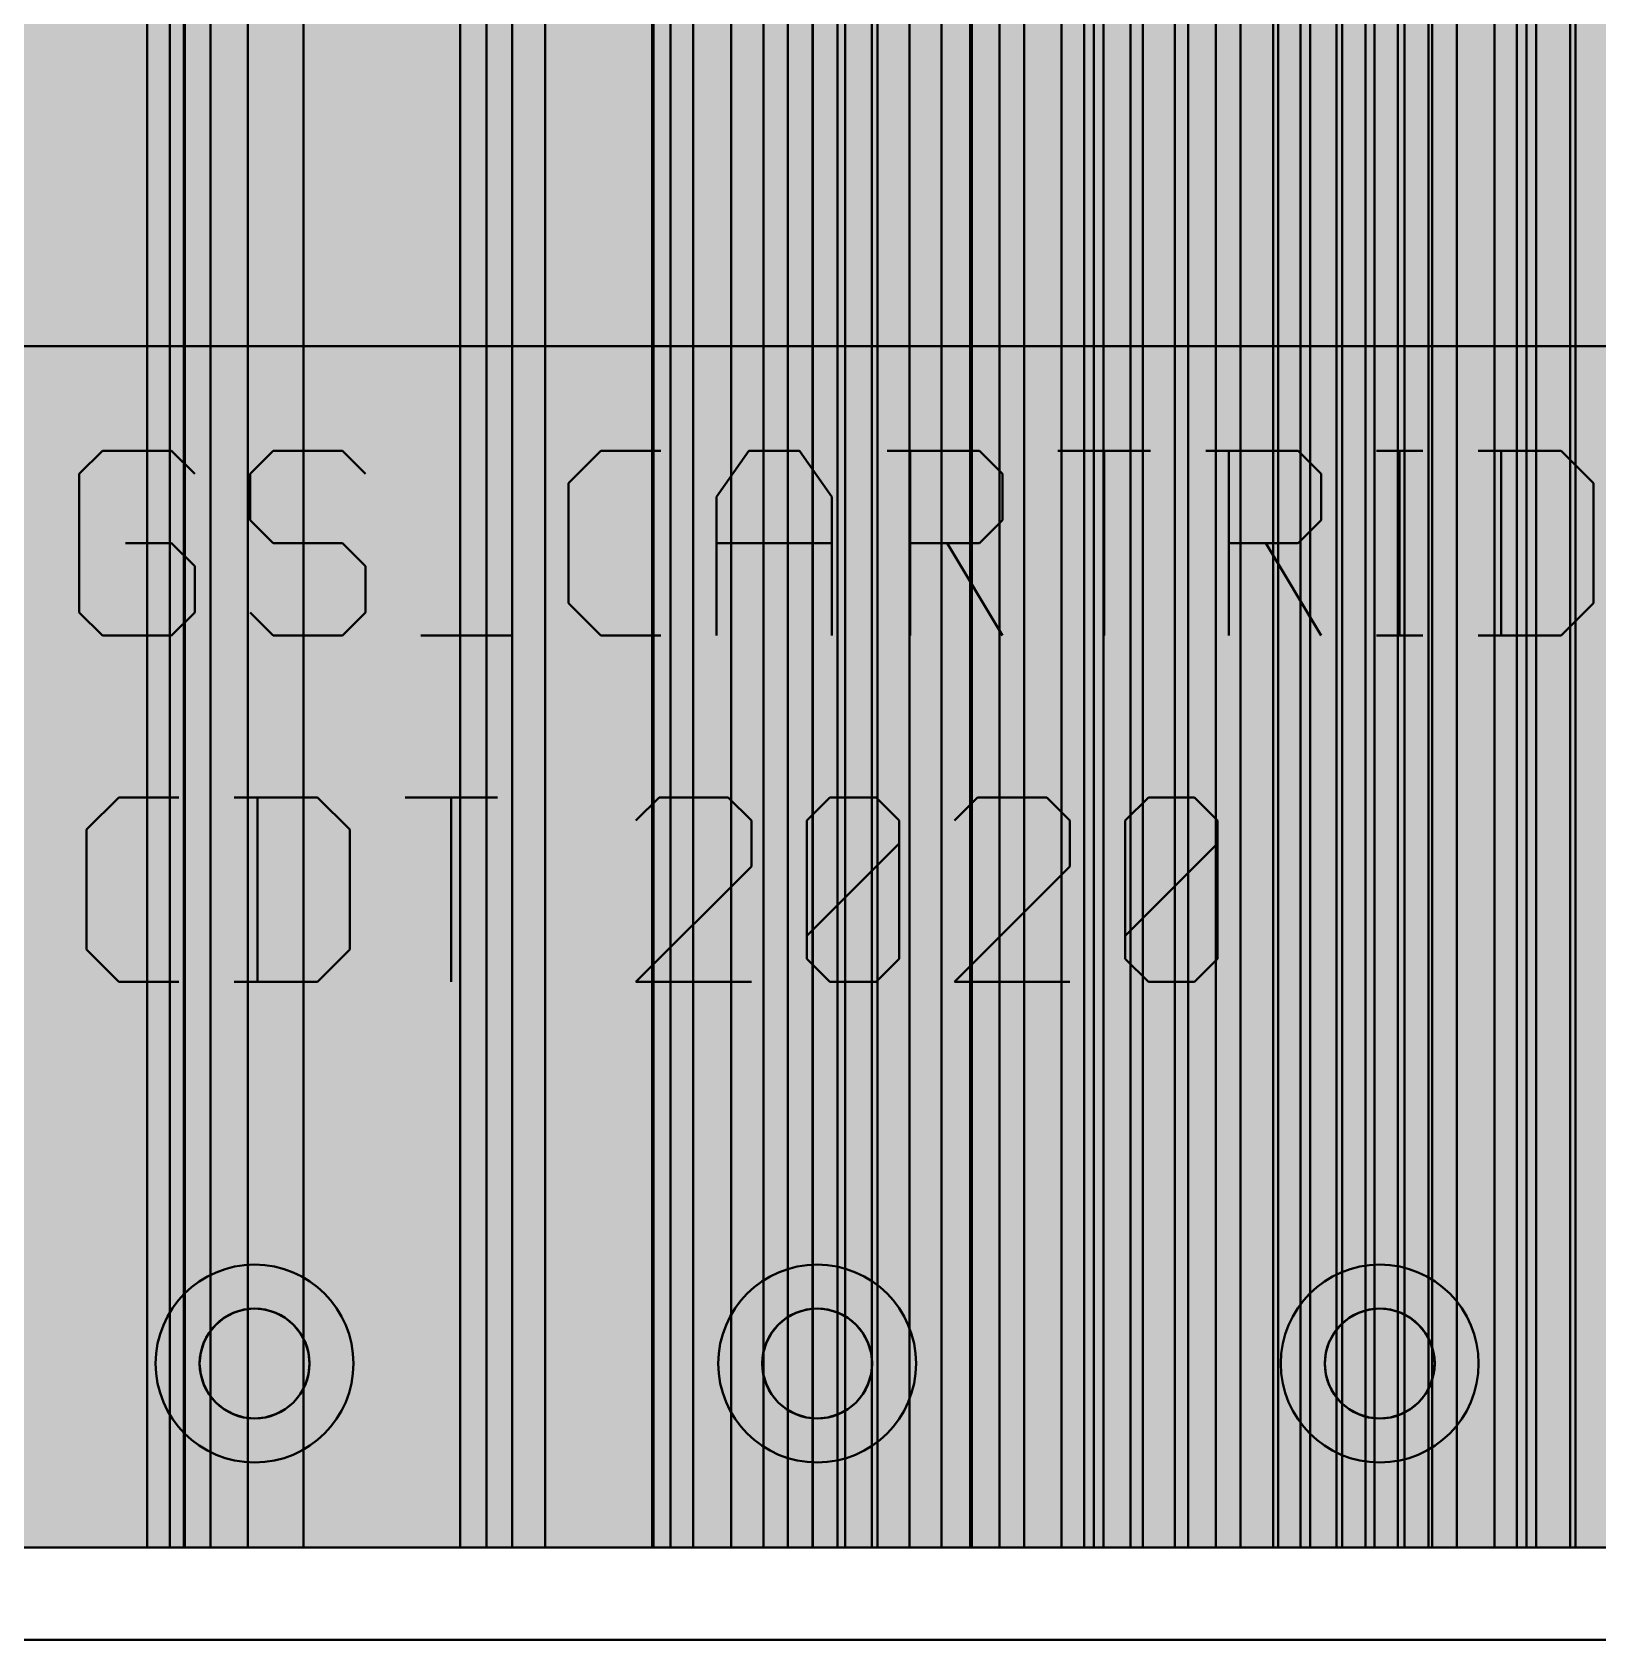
# Model space of a CAD drawing. Header units: millimetres. Extents: x 3.8 to 71.6, y 3.7 to 38.5.
# Drawn here: x 25.79 to 33.03, y 3.7 to 11.13 of the extents above; entities that cross this region are included whole.
import ezdxf

# ---------------------------------------------------------------- set-up
doc = ezdxf.new("R2010")
doc.units = ezdxf.units.MM
for name, color, linetype in [('bottom_copper', 7, 'Continuous'), ('drill_plated', 7, 'Continuous'), ('outline', 7, 'Continuous'), ('top_copper', 7, 'Continuous'), ('top_silk', 7, 'Continuous')]:
    doc.layers.add(name, color=color, linetype=linetype)

# ---------------------------------------------------------------- blocks, each defined once
blk = doc.blocks.new('Block10577')
at = {"layer": 'bottom_copper', "lineweight": 40}
for points in [[(0, 0), (-0.0446, 0), (-0.0446, 11.6969), (-0.0431, 11.6968), (0, 11.7002), (0, 0)], [(0.1827, 0), (0, 0), (0, 10.6537), (0.0117, 10.504), (0.0468, 10.358), (0.1043, 10.2193), (0.1827, 10.0912), (0.1827, 0)], [(0.387, 0), (0.1827, 0), (0.1827, 10.0912), (0.2802, 9.977), (0.387, 9.8858), (0.387, 0)]]:
    blk.add_hatch(color=7, dxfattribs=at).paths.add_polyline_path(points, flags=0)
at = {"layer": 'bottom_copper', "color": 7, "lineweight": 40}
for points in [[(0, 0), (-0.0446, 0), (-0.0446, 11.6969), (-0.0431, 11.6968), (0, 11.7002), (0, 0)], [(0.1827, 0), (0, 0), (0, 10.6537), (0.0117, 10.504), (0.0468, 10.358), (0.1043, 10.2193), (0.1827, 10.0912), (0.1827, 0)], [(0.387, 0), (0.1827, 0), (0.1827, 10.0912), (0.2802, 9.977), (0.387, 9.8858), (0.387, 0)]]:
    blk.add_lwpolyline(points, close=True, dxfattribs=at)
blk = doc.blocks.new('Block11286')
at = {"layer": 'bottom_copper', "lineweight": 40}
for points in [[(0.8511, 0), (0.8066, 0), (0.8066, 11.7004), (0.8511, 11.6969), (0.8511, 0)], [(0.8066, 0), (0.7029, 0), (0.7029, 10.2155), (0.7052, 10.2193), (0.7627, 10.358), (0.7978, 10.504), (0.8066, 10.6537), (0.8066, 0)], [(0.7029, 0), (0.5293, 0), (0.5293, 9.977), (0.6268, 10.0912), (0.7029, 10.2155), (0.7029, 0)], [(0.5293, 0), (0.4151, 0), (0.4151, 9.8795), (0.5293, 9.977), (0.5293, 0)], [(0.4151, 0), (0.287, 0), (0.287, 9.8011), (0.4151, 9.8795), (0.4151, 0)], [(0.1483, 0), (0, 0), (0, 9.7083), (0.0023, 9.7085), (0.1483, 9.7436), (0.1483, 0)], [(0.287, 0), (0.1483, 0), (0.1483, 9.7436), (0.287, 9.8011), (0.287, 0)], [(0, 0), (-0.1489, 0), (-0.1489, 9.6969), (-0.1474, 9.6968), (0, 9.7083), (0, 0)]]:
    blk.add_hatch(color=7, dxfattribs=at).paths.add_polyline_path(points, flags=0)
at = {"layer": 'bottom_copper', "color": 7, "lineweight": 40}
for points in [[(0.8511, 0), (0.8066, 0), (0.8066, 11.7004), (0.8511, 11.6969), (0.8511, 0)], [(0.8066, 0), (0.7029, 0), (0.7029, 10.2155), (0.7052, 10.2193), (0.7627, 10.358), (0.7978, 10.504), (0.8066, 10.6537), (0.8066, 0)], [(0.7029, 0), (0.5293, 0), (0.5293, 9.977), (0.6268, 10.0912), (0.7029, 10.2155), (0.7029, 0)], [(0.5293, 0), (0.4151, 0), (0.4151, 9.8795), (0.5293, 9.977), (0.5293, 0)], [(0.4151, 0), (0.287, 0), (0.287, 9.8011), (0.4151, 9.8795), (0.4151, 0)], [(0.1483, 0), (0, 0), (0, 9.7083), (0.0023, 9.7085), (0.1483, 9.7436), (0.1483, 0)], [(0.287, 0), (0.1483, 0), (0.1483, 9.7436), (0.287, 9.8011), (0.287, 0)], [(0, 0), (-0.1489, 0), (-0.1489, 9.6969), (-0.1474, 9.6968), (0, 9.7083), (0, 0)]]:
    blk.add_lwpolyline(points, close=True, dxfattribs=at)
blk = doc.blocks.new('Block12002')
at = {"layer": 'bottom_copper', "lineweight": 40}
for points in [[(0, 0), (-0.0446, 0), (-0.0446, 11.6969), (-0.0431, 11.6968), (0, 11.7002), (0, 0)], [(0.1827, 0), (0, 0), (0, 10.6537), (0.0117, 10.504), (0.0468, 10.358), (0.1043, 10.2193), (0.1827, 10.0912), (0.1827, 0)], [(0.3913, 0), (0.1827, 0), (0.1827, 10.0912), (0.2802, 9.977), (0.3913, 9.8821), (0.3913, 0)], [(0.5194, 0), (0.3913, 0), (0.3913, 9.8821), (0.3944, 9.8795), (0.5194, 9.803), (0.5194, 0)], [(0.6336, 0), (0.5194, 0), (0.5194, 9.803), (0.5225, 9.8011), (0.6336, 9.755), (0.6336, 0)], [(0.8072, 0), (0.6336, 0), (0.6336, 9.755), (0.6612, 9.7436), (0.8072, 9.7085), (0.8072, 0)], [(0.9109, 0), (0.8074, 0), (0.8072, 9.7085), (0.9109, 9.7004), (0.9109, 0)], [(0.9554, 0), (0.9109, 0), (0.9109, 9.7004), (0.9554, 9.6969), (0.9554, 0)]]:
    blk.add_hatch(color=7, dxfattribs=at).paths.add_polyline_path(points, flags=0)
at = {"layer": 'bottom_copper', "color": 7, "lineweight": 40}
for points in [[(0, 0), (-0.0446, 0), (-0.0446, 11.6969), (-0.0431, 11.6968), (0, 11.7002), (0, 0)], [(0.1827, 0), (0, 0), (0, 10.6537), (0.0117, 10.504), (0.0468, 10.358), (0.1043, 10.2193), (0.1827, 10.0912), (0.1827, 0)], [(0.3913, 0), (0.1827, 0), (0.1827, 10.0912), (0.2802, 9.977), (0.3913, 9.8821), (0.3913, 0)], [(0.5194, 0), (0.3913, 0), (0.3913, 9.8821), (0.3944, 9.8795), (0.5194, 9.803), (0.5194, 0)], [(0.6336, 0), (0.5194, 0), (0.5194, 9.803), (0.5225, 9.8011), (0.6336, 9.755), (0.6336, 0)], [(0.8072, 0), (0.6336, 0), (0.6336, 9.755), (0.6612, 9.7436), (0.8072, 9.7085), (0.8072, 0)], [(0.9109, 0), (0.8074, 0), (0.8072, 9.7085), (0.9109, 9.7004), (0.9109, 0)], [(0.9554, 0), (0.9109, 0), (0.9109, 9.7004), (0.9554, 9.6969), (0.9554, 0)]]:
    blk.add_lwpolyline(points, close=True, dxfattribs=at)
blk = doc.blocks.new('Block12874')
at = {"layer": 'bottom_copper', "lineweight": 40}
for points in [[(0.8511, 0), (0.8066, 0), (0.8066, 11.7004), (0.8511, 11.6969), (0.8511, 0)], [(0.8066, 0), (0.7029, 0), (0.7029, 10.2155), (0.7052, 10.2193), (0.7627, 10.358), (0.7978, 10.504), (0.8066, 10.6537), (0.8066, 0)], [(0.7029, 0), (0.5293, 0), (0.5293, 9.977), (0.6268, 10.0912), (0.7029, 10.2155), (0.7029, 0)], [(0.5293, 0), (0.4151, 0), (0.4151, 9.8795), (0.5293, 9.977), (0.5293, 0)], [(0.4151, 0), (0.287, 0), (0.287, 9.8011), (0.4151, 9.8795), (0.4151, 0)], [(0.1483, 0), (0, 0), (0, 9.7083), (0.0023, 9.7085), (0.1483, 9.7436), (0.1483, 0)], [(0.287, 0), (0.1483, 0), (0.1483, 9.7436), (0.287, 9.8011), (0.287, 0)], [(0, 0), (-0.1489, 0), (-0.1489, 9.6969), (-0.1474, 9.6968), (0, 9.7083), (0, 0)]]:
    blk.add_hatch(color=7, dxfattribs=at).paths.add_polyline_path(points, flags=0)
at = {"layer": 'bottom_copper', "color": 7, "lineweight": 40}
for points in [[(0.8511, 0), (0.8066, 0), (0.8066, 11.7004), (0.8511, 11.6969), (0.8511, 0)], [(0.8066, 0), (0.7029, 0), (0.7029, 10.2155), (0.7052, 10.2193), (0.7627, 10.358), (0.7978, 10.504), (0.8066, 10.6537), (0.8066, 0)], [(0.7029, 0), (0.5293, 0), (0.5293, 9.977), (0.6268, 10.0912), (0.7029, 10.2155), (0.7029, 0)], [(0.5293, 0), (0.4151, 0), (0.4151, 9.8795), (0.5293, 9.977), (0.5293, 0)], [(0.4151, 0), (0.287, 0), (0.287, 9.8011), (0.4151, 9.8795), (0.4151, 0)], [(0.1483, 0), (0, 0), (0, 9.7083), (0.0023, 9.7085), (0.1483, 9.7436), (0.1483, 0)], [(0.287, 0), (0.1483, 0), (0.1483, 9.7436), (0.287, 9.8011), (0.287, 0)], [(0, 0), (-0.1489, 0), (-0.1489, 9.6969), (-0.1474, 9.6968), (0, 9.7083), (0, 0)]]:
    blk.add_lwpolyline(points, close=True, dxfattribs=at)
blk = doc.blocks.new('Block14546')
at = {"layer": 'bottom_copper', "lineweight": 40}
for points in [[(3.4983, 0), (0.2415, 0), (0.2415, 33.782), (3.4983, 33.782), (3.4983, 0)], [(3.6037, 0), (3.4983, 0), (3.4983, 25.3803), (3.5051, 25.294), (3.5253, 25.2098), (3.5584, 25.1298), (3.6037, 25.056), (3.6037, 0)], [(3.6678, 0), (3.6037, 0), (3.6037, 25.056), (3.6599, 24.9902), (3.6678, 24.9834), (3.6678, 0)], [(3.6725, 0), (3.6678, 0), (3.6678, 24.7238), (3.6725, 24.6641), (3.6725, 0)], [(3.7912, 0), (3.6725, 0), (3.6725, 24.664), (3.681, 24.6286), (3.6865, 24.6057), (3.6971, 24.5801), (3.7095, 24.5503), (3.7283, 24.5196), (3.7408, 24.4992), (3.7798, 24.4536), (3.7912, 24.4438), (3.7912, 0)], [(3.9637, 0), (3.7912, 0), (3.7912, 24.4438), (3.9637, 24.2713), (3.9637, 0)], [(4.2205, 0), (3.9637, 0), (3.9637, 24.2713), (4.2205, 24.0145), (4.2205, 0)], [(4.9456, 0), (4.2205, 0), (4.2205, 24.0145), (4.9456, 23.2894), (4.9456, 0)], [(5.0675, 0), (4.9456, 0), (4.9456, 23.2894), (5.0577, 23.1773), (5.0675, 23.166), (5.0675, 0)], [(5.1851, 0), (5.0675, 0), (5.0675, 23.166), (5.1131, 23.127), (5.1438, 23.1082), (5.1642, 23.0957), (5.1851, 23.0871), (5.1851, 0)], [(5.3377, 0), (5.1851, 0), (5.1851, 23.0871), (5.199, 23.0813), (5.2196, 23.0727), (5.2546, 23.0643), (5.2779, 23.0587), (5.3377, 23.054), (5.3377, 0)], [(5.8328, 0), (5.3377, 0), (5.3377, 23.054), (5.3526, 23.0552), (5.8328, 23.0552), (5.8328, 0)], [(5.9178, 0), (5.8328, 0), (5.8328, 23.0552), (5.9178, 23.0552), (5.9178, 0)], [(6.0221, 0), (5.9178, 0), (5.9178, 10.6537), (5.9295, 10.504), (5.9646, 10.358), (6.0221, 10.2193), (6.0221, 0)], [(6.198, 0), (6.0221, 0), (6.0221, 10.2193), (6.1005, 10.0912), (6.198, 9.977), (6.198, 0)], [(6.3475, 0), (6.198, 0), (6.198, 9.977), (6.3122, 9.8795), (6.3475, 9.8579), (6.3475, 0)], [(6.4597, 0), (6.3475, 0), (6.3475, 9.8579), (6.4403, 9.8011), (6.4597, 9.7931), (6.4597, 0)], [(6.5747, 0), (6.4597, 0), (6.4597, 9.7931), (6.5747, 9.7454), (6.5747, 0)], [(6.6897, 0), (6.5747, 0), (6.5747, 9.7454), (6.579, 9.7436), (6.6897, 9.717), (6.6897, 0)], [(6.8475, 0), (6.6897, 0), (6.6897, 9.717), (6.725, 9.7085), (6.8475, 9.6989), (6.8475, 0)], [(6.8732, 0), (6.8475, 0), (6.8475, 9.6989), (6.8732, 9.6969), (6.8732, 0)]]:
    blk.add_hatch(color=7, dxfattribs=at).paths.add_polyline_path(points, flags=0)
at = {"layer": 'bottom_copper', "color": 7, "lineweight": 40}
for points in [[(3.4983, 0), (0.2415, 0), (0.2415, 33.782), (3.4983, 33.782), (3.4983, 0)], [(3.6037, 0), (3.4983, 0), (3.4983, 25.3803), (3.5051, 25.294), (3.5253, 25.2098), (3.5584, 25.1298), (3.6037, 25.056), (3.6037, 0)], [(3.6678, 0), (3.6037, 0), (3.6037, 25.056), (3.6599, 24.9902), (3.6678, 24.9834), (3.6678, 0)], [(3.6725, 0), (3.6678, 0), (3.6678, 24.7238), (3.6725, 24.6641), (3.6725, 0)], [(3.7912, 0), (3.6725, 0), (3.6725, 24.664), (3.681, 24.6286), (3.6865, 24.6057), (3.6971, 24.5801), (3.7095, 24.5503), (3.7283, 24.5196), (3.7408, 24.4992), (3.7798, 24.4536), (3.7912, 24.4438), (3.7912, 0)], [(3.9637, 0), (3.7912, 0), (3.7912, 24.4438), (3.9637, 24.2713), (3.9637, 0)], [(4.2205, 0), (3.9637, 0), (3.9637, 24.2713), (4.2205, 24.0145), (4.2205, 0)], [(4.9456, 0), (4.2205, 0), (4.2205, 24.0145), (4.9456, 23.2894), (4.9456, 0)], [(5.0675, 0), (4.9456, 0), (4.9456, 23.2894), (5.0577, 23.1773), (5.0675, 23.166), (5.0675, 0)], [(5.1851, 0), (5.0675, 0), (5.0675, 23.166), (5.1131, 23.127), (5.1438, 23.1082), (5.1642, 23.0957), (5.1851, 23.0871), (5.1851, 0)], [(5.3377, 0), (5.1851, 0), (5.1851, 23.0871), (5.199, 23.0813), (5.2196, 23.0727), (5.2546, 23.0643), (5.2779, 23.0587), (5.3377, 23.054), (5.3377, 0)], [(5.8328, 0), (5.3377, 0), (5.3377, 23.054), (5.3526, 23.0552), (5.8328, 23.0552), (5.8328, 0)], [(5.9178, 0), (5.8328, 0), (5.8328, 23.0552), (5.9178, 23.0552), (5.9178, 0)], [(6.0221, 0), (5.9178, 0), (5.9178, 10.6537), (5.9295, 10.504), (5.9646, 10.358), (6.0221, 10.2193), (6.0221, 0)], [(6.198, 0), (6.0221, 0), (6.0221, 10.2193), (6.1005, 10.0912), (6.198, 9.977), (6.198, 0)], [(6.3475, 0), (6.198, 0), (6.198, 9.977), (6.3122, 9.8795), (6.3475, 9.8579), (6.3475, 0)], [(6.4597, 0), (6.3475, 0), (6.3475, 9.8579), (6.4403, 9.8011), (6.4597, 9.7931), (6.4597, 0)], [(6.5747, 0), (6.4597, 0), (6.4597, 9.7931), (6.5747, 9.7454), (6.5747, 0)], [(6.6897, 0), (6.5747, 0), (6.5747, 9.7454), (6.579, 9.7436), (6.6897, 9.717), (6.6897, 0)], [(6.8475, 0), (6.6897, 0), (6.6897, 9.717), (6.725, 9.7085), (6.8475, 9.6989), (6.8475, 0)], [(6.8732, 0), (6.8475, 0), (6.8475, 9.6989), (6.8732, 9.6969), (6.8732, 0)]]:
    blk.add_lwpolyline(points, close=True, dxfattribs=at)
blk = doc.blocks.new('Block38481')
at = {"layer": 'top_copper', "lineweight": 40}
for points in [[(0, 0), (-0.0446, 0), (-0.0446, 11.6969), (-0.0431, 11.6968), (0, 11.7002), (0, 0)], [(0.1569, 0), (0, 0), (0, 10.6537), (0.0117, 10.504), (0.0468, 10.358), (0.1043, 10.2193), (0.1569, 10.1334), (0.1569, 0)], [(0.3841, 0), (0.1569, 0), (0.1569, 10.1334), (0.1827, 10.0912), (0.2802, 9.977), (0.3841, 9.8883), (0.3841, 0)]]:
    blk.add_hatch(color=7, dxfattribs=at).paths.add_polyline_path(points, flags=0)
at = {"layer": 'top_copper', "color": 7, "lineweight": 40}
for points in [[(0, 0), (-0.0446, 0), (-0.0446, 11.6969), (-0.0431, 11.6968), (0, 11.7002), (0, 0)], [(0.1569, 0), (0, 0), (0, 10.6537), (0.0117, 10.504), (0.0468, 10.358), (0.1043, 10.2193), (0.1569, 10.1334), (0.1569, 0)], [(0.3841, 0), (0.1569, 0), (0.1569, 10.1334), (0.1827, 10.0912), (0.2802, 9.977), (0.3841, 9.8883), (0.3841, 0)]]:
    blk.add_lwpolyline(points, close=True, dxfattribs=at)
blk = doc.blocks.new('Block39306')
at = {"layer": 'top_copper', "lineweight": 40}
for points in [[(0.8786, 0), (0.8341, 0), (0.8341, 11.7004), (0.8786, 11.6969), (0.8786, 0)], [(0.8341, 0), (0.7304, 0), (0.7304, 10.2155), (0.7327, 10.2193), (0.7902, 10.358), (0.8253, 10.504), (0.8341, 10.6537), (0.8341, 0)], [(0.7304, 0), (0.5568, 0), (0.5568, 9.977), (0.6543, 10.0912), (0.7304, 10.2155), (0.7304, 0)], [(0.5568, 0), (0.425, 0), (0.425, 9.8687), (0.4426, 9.8795), (0.5568, 9.977), (0.5568, 0)], [(0.425, 0), (0.2841, 0), (0.2841, 9.7885), (0.3145, 9.8011), (0.425, 9.8687), (0.425, 0)], [(0.2841, 0), (0.1352, 0), (0.1352, 9.7338), (0.1758, 9.7436), (0.2841, 9.7885), (0.2841, 0)], [(0, 0), (-0.1214, 0), (-0.1214, 9.6969), (-0.1199, 9.6968), (0, 9.7062), (0, 0)], [(0.1352, 0), (0, 0), (0, 9.7062), (0.0298, 9.7085), (0.1352, 9.7338), (0.1352, 0)]]:
    blk.add_hatch(color=7, dxfattribs=at).paths.add_polyline_path(points, flags=0)
at = {"layer": 'top_copper', "color": 7, "lineweight": 40}
for points in [[(0.8786, 0), (0.8341, 0), (0.8341, 11.7004), (0.8786, 11.6969), (0.8786, 0)], [(0.8341, 0), (0.7304, 0), (0.7304, 10.2155), (0.7327, 10.2193), (0.7902, 10.358), (0.8253, 10.504), (0.8341, 10.6537), (0.8341, 0)], [(0.7304, 0), (0.5568, 0), (0.5568, 9.977), (0.6543, 10.0912), (0.7304, 10.2155), (0.7304, 0)], [(0.5568, 0), (0.425, 0), (0.425, 9.8687), (0.4426, 9.8795), (0.5568, 9.977), (0.5568, 0)], [(0.425, 0), (0.2841, 0), (0.2841, 9.7885), (0.3145, 9.8011), (0.425, 9.8687), (0.425, 0)], [(0.2841, 0), (0.1352, 0), (0.1352, 9.7338), (0.1758, 9.7436), (0.2841, 9.7885), (0.2841, 0)], [(0, 0), (-0.1214, 0), (-0.1214, 9.6969), (-0.1199, 9.6968), (0, 9.7062), (0, 0)], [(0.1352, 0), (0, 0), (0, 9.7062), (0.0298, 9.7085), (0.1352, 9.7338), (0.1352, 0)]]:
    blk.add_lwpolyline(points, close=True, dxfattribs=at)
blk = doc.blocks.new('Block40023')
at = {"layer": 'top_copper', "lineweight": 40}
for points in [[(0, 0), (-0.0446, 0), (-0.0446, 11.6969), (-0.0431, 11.6968), (0, 11.7002), (0, 0)], [(0.1247, 0), (0, 0), (0, 10.6537), (0.0117, 10.504), (0.0468, 10.358), (0.1043, 10.2193), (0.1247, 10.186), (0.1247, 0)], [(0.3297, 0), (0.1247, 0), (0.1247, 10.186), (0.1827, 10.0912), (0.2802, 9.977), (0.3297, 9.9347), (0.3297, 0)], [(0.5194, 0), (0.3297, 0), (0.3297, 9.9347), (0.3944, 9.8795), (0.5194, 9.803), (0.5194, 0)], [(0.6336, 0), (0.5194, 0), (0.5194, 9.803), (0.5225, 9.8011), (0.6336, 9.755), (0.6336, 0)], [(0.7841, 0), (0.6336, 0), (0.6336, 9.755), (0.6612, 9.7436), (0.7841, 9.7141), (0.7841, 0)], [(0.9109, 0), (0.7841, 0), (0.7841, 9.7141), (0.8072, 9.7085), (0.9109, 9.7004), (0.9109, 0)], [(0.9554, 0), (0.9109, 0), (0.9109, 9.7004), (0.9554, 9.6969), (0.9554, 0)]]:
    blk.add_hatch(color=7, dxfattribs=at).paths.add_polyline_path(points, flags=0)
at = {"layer": 'top_copper', "color": 7, "lineweight": 40}
for points in [[(0, 0), (-0.0446, 0), (-0.0446, 11.6969), (-0.0431, 11.6968), (0, 11.7002), (0, 0)], [(0.1247, 0), (0, 0), (0, 10.6537), (0.0117, 10.504), (0.0468, 10.358), (0.1043, 10.2193), (0.1247, 10.186), (0.1247, 0)], [(0.3297, 0), (0.1247, 0), (0.1247, 10.186), (0.1827, 10.0912), (0.2802, 9.977), (0.3297, 9.9347), (0.3297, 0)], [(0.5194, 0), (0.3297, 0), (0.3297, 9.9347), (0.3944, 9.8795), (0.5194, 9.803), (0.5194, 0)], [(0.6336, 0), (0.5194, 0), (0.5194, 9.803), (0.5225, 9.8011), (0.6336, 9.755), (0.6336, 0)], [(0.7841, 0), (0.6336, 0), (0.6336, 9.755), (0.6612, 9.7436), (0.7841, 9.7141), (0.7841, 0)], [(0.9109, 0), (0.7841, 0), (0.7841, 9.7141), (0.8072, 9.7085), (0.9109, 9.7004), (0.9109, 0)], [(0.9554, 0), (0.9109, 0), (0.9109, 9.7004), (0.9554, 9.6969), (0.9554, 0)]]:
    blk.add_lwpolyline(points, close=True, dxfattribs=at)
blk = doc.blocks.new('Block40884')
at = {"layer": 'top_copper', "lineweight": 40}
for points in [[(1.1482, 0), (1.1037, 0), (1.1037, 11.7004), (1.1482, 11.6969), (1.1482, 0)], [(1.1037, 0), (1, 0), (1, 10.2155), (1.0023, 10.2193), (1.0598, 10.358), (1.0949, 10.504), (1.1037, 10.6537), (1.1037, 0)], [(1, 0), (0.8264, 0), (0.8264, 9.977), (0.9239, 10.0912), (1, 10.2155), (1, 0)], [(0.8264, 0), (0.7122, 0), (0.7122, 9.8795), (0.8264, 9.977), (0.8264, 0)], [(0.7122, 0), (0.5769, 0), (0.5769, 9.7981), (0.5841, 9.8011), (0.7122, 9.8795), (0.7122, 0)], [(0, 0), (-0.1514, 0), (-0.1514, 9.7458), (-0.146, 9.7436), (0, 9.7085), (0, 0)], [(0.4454, 0), (0.2971, 0), (0.2971, 9.7083), (0.2994, 9.7085), (0.4454, 9.7436), (0.4454, 0)], [(0.5769, 0), (0.4454, 0), (0.4454, 9.7436), (0.5769, 9.7981), (0.5769, 0)], [(0.1225, 0), (0, 0), (0, 9.7085), (0.1225, 9.6989), (0.1225, 0)], [(0.2971, 0), (0.1225, 0), (0.1225, 9.6989), (0.1497, 9.6968), (0.2971, 9.7083), (0.2971, 0)]]:
    blk.add_hatch(color=7, dxfattribs=at).paths.add_polyline_path(points, flags=0)
at = {"layer": 'top_copper', "color": 7, "lineweight": 40}
for points in [[(1.1482, 0), (1.1037, 0), (1.1037, 11.7004), (1.1482, 11.6969), (1.1482, 0)], [(1.1037, 0), (1, 0), (1, 10.2155), (1.0023, 10.2193), (1.0598, 10.358), (1.0949, 10.504), (1.1037, 10.6537), (1.1037, 0)], [(1, 0), (0.8264, 0), (0.8264, 9.977), (0.9239, 10.0912), (1, 10.2155), (1, 0)], [(0.8264, 0), (0.7122, 0), (0.7122, 9.8795), (0.8264, 9.977), (0.8264, 0)], [(0.7122, 0), (0.5769, 0), (0.5769, 9.7981), (0.5841, 9.8011), (0.7122, 9.8795), (0.7122, 0)], [(0, 0), (-0.1514, 0), (-0.1514, 9.7458), (-0.146, 9.7436), (0, 9.7085), (0, 0)], [(0.4454, 0), (0.2971, 0), (0.2971, 9.7083), (0.2994, 9.7085), (0.4454, 9.7436), (0.4454, 0)], [(0.5769, 0), (0.4454, 0), (0.4454, 9.7436), (0.5769, 9.7981), (0.5769, 0)], [(0.1225, 0), (0, 0), (0, 9.7085), (0.1225, 9.6989), (0.1225, 0)], [(0.2971, 0), (0.1225, 0), (0.1225, 9.6989), (0.1497, 9.6968), (0.2971, 9.7083), (0.2971, 0)]]:
    blk.add_lwpolyline(points, close=True, dxfattribs=at)
blk = doc.blocks.new('Block43990')
at = {"layer": 'top_copper', "lineweight": 40}
for points in [[(22.4013, 0), (19.446, 0), (19.446, 31.5705), (22.4013, 31.5705), (22.4013, 0)], [(22.4797, 0), (22.4013, 0), (22.4013, 29.4737), (22.4104, 29.3587), (22.4373, 29.2465), (22.4797, 29.1442), (22.4797, 0)], [(22.584, 0), (22.4797, 0), (22.4797, 10.6537), (22.4914, 10.504), (22.5265, 10.358), (22.584, 10.2193), (22.584, 0)], [(22.7599, 0), (22.584, 0), (22.584, 10.2193), (22.6624, 10.0912), (22.7599, 9.977), (22.7599, 0)], [(22.9094, 0), (22.7599, 0), (22.7599, 9.977), (22.8741, 9.8795), (22.9094, 9.8579), (22.9094, 0)], [(23.0216, 0), (22.9094, 0), (22.9094, 9.8579), (23.0022, 9.8011), (23.0216, 9.7931), (23.0216, 0)], [(23.1355, 0), (23.0216, 0), (23.0216, 9.7931), (23.1355, 9.7458), (23.1355, 0)]]:
    blk.add_hatch(color=7, dxfattribs=at).paths.add_polyline_path(points, flags=0)
at = {"layer": 'top_copper', "color": 7, "lineweight": 40}
for points in [[(22.4013, 0), (19.446, 0), (19.446, 31.5705), (22.4013, 31.5705), (22.4013, 0)], [(22.4797, 0), (22.4013, 0), (22.4013, 29.4737), (22.4104, 29.3587), (22.4373, 29.2465), (22.4797, 29.1442), (22.4797, 0)], [(22.584, 0), (22.4797, 0), (22.4797, 10.6537), (22.4914, 10.504), (22.5265, 10.358), (22.584, 10.2193), (22.584, 0)], [(22.7599, 0), (22.584, 0), (22.584, 10.2193), (22.6624, 10.0912), (22.7599, 9.977), (22.7599, 0)], [(22.9094, 0), (22.7599, 0), (22.7599, 9.977), (22.8741, 9.8795), (22.9094, 9.8579), (22.9094, 0)], [(23.0216, 0), (22.9094, 0), (22.9094, 9.8579), (23.0022, 9.8011), (23.0216, 9.7931), (23.0216, 0)], [(23.1355, 0), (23.0216, 0), (23.0216, 9.7931), (23.1355, 9.7458), (23.1355, 0)]]:
    blk.add_lwpolyline(points, close=True, dxfattribs=at)

msp = doc.modelspace()

# ---------------------------------------------------------------- hatches: boundary and pattern name
at = {"layer": 'bottom_copper', "lineweight": 40}
for points in [[(27.0694, 4.9276), (27.055, 4.88), (27.0315, 4.8361), (26.9999, 4.7976), (26.9614, 4.766), (26.9175, 4.7425), (26.8699, 4.7281), (26.8203, 4.7232), (26.7707, 4.7281), (26.7231, 4.7425), (26.6792, 4.766), (26.6407, 4.7976), (26.6091, 4.8361), (26.5856, 4.88), (26.5712, 4.9276), (26.5663, 4.9772), (26.5712, 5.0268), (26.5856, 5.0744), (26.6091, 5.1183), (26.6407, 5.1568), (26.6792, 5.1884), (26.7231, 5.2119), (26.7707, 5.2263), (26.8203, 5.2312), (26.8699, 5.2263), (26.9175, 5.2119), (26.9614, 5.1884), (26.9999, 5.1568), (27.0315, 5.1183), (27.055, 5.0744), (27.0694, 5.0268), (27.0743, 4.9772), (27.0694, 4.9276)], [(29.6694, 4.9276), (29.655, 4.88), (29.6315, 4.8361), (29.5999, 4.7976), (29.5614, 4.766), (29.5175, 4.7425), (29.4699, 4.7281), (29.4203, 4.7232), (29.3707, 4.7281), (29.3231, 4.7425), (29.2792, 4.766), (29.2407, 4.7976), (29.2091, 4.8361), (29.1856, 4.88), (29.1712, 4.9276), (29.1663, 4.9772), (29.1712, 5.0268), (29.1856, 5.0744), (29.2091, 5.1183), (29.2407, 5.1568), (29.2792, 5.1884), (29.3231, 5.2119), (29.3707, 5.2263), (29.4203, 5.2312), (29.4699, 5.2263), (29.5175, 5.2119), (29.5614, 5.1884), (29.5999, 5.1568), (29.6315, 5.1183), (29.655, 5.0744), (29.6694, 5.0268), (29.6743, 4.9772), (29.6694, 4.9276)], [(32.2694, 4.9276), (32.255, 4.88), (32.2315, 4.8361), (32.1999, 4.7976), (32.1614, 4.766), (32.1175, 4.7425), (32.0699, 4.7281), (32.0203, 4.7232), (31.9707, 4.7281), (31.9231, 4.7425), (31.8792, 4.766), (31.8407, 4.7976), (31.8091, 4.8361), (31.7856, 4.88), (31.7712, 4.9276), (31.7663, 4.9772), (31.7712, 5.0268), (31.7856, 5.0744), (31.8091, 5.1183), (31.8407, 5.1568), (31.8792, 5.1884), (31.9231, 5.2119), (31.9707, 5.2263), (32.0203, 5.2312), (32.0699, 5.2263), (32.1175, 5.2119), (32.1614, 5.1884), (32.1999, 5.1568), (32.2315, 5.1183), (32.255, 5.0744), (32.2694, 5.0268), (32.2743, 4.9772), (32.2694, 4.9276)]]:
    msp.add_hatch(color=7, dxfattribs=at).paths.add_polyline_path(points, flags=0)
at = {"layer": 'drill_plated', "lineweight": 40}
for points in [[(27.0694, 4.9276), (27.055, 4.88), (27.0315, 4.8361), (26.9999, 4.7976), (26.9614, 4.766), (26.9175, 4.7425), (26.8699, 4.7281), (26.8203, 4.7232), (26.7707, 4.7281), (26.7231, 4.7425), (26.6792, 4.766), (26.6407, 4.7976), (26.6091, 4.8361), (26.5856, 4.88), (26.5712, 4.9276), (26.5663, 4.9772), (26.5712, 5.0268), (26.5856, 5.0744), (26.6091, 5.1183), (26.6407, 5.1568), (26.6792, 5.1884), (26.7231, 5.2119), (26.7707, 5.2263), (26.8203, 5.2312), (26.8699, 5.2263), (26.9175, 5.2119), (26.9614, 5.1884), (26.9999, 5.1568), (27.0315, 5.1183), (27.055, 5.0744), (27.0694, 5.0268), (27.0743, 4.9772), (27.0694, 4.9276)], [(29.6694, 4.9276), (29.655, 4.88), (29.6315, 4.8361), (29.5999, 4.7976), (29.5614, 4.766), (29.5175, 4.7425), (29.4699, 4.7281), (29.4203, 4.7232), (29.3707, 4.7281), (29.3231, 4.7425), (29.2792, 4.766), (29.2407, 4.7976), (29.2091, 4.8361), (29.1856, 4.88), (29.1712, 4.9276), (29.1663, 4.9772), (29.1712, 5.0268), (29.1856, 5.0744), (29.2091, 5.1183), (29.2407, 5.1568), (29.2792, 5.1884), (29.3231, 5.2119), (29.3707, 5.2263), (29.4203, 5.2312), (29.4699, 5.2263), (29.5175, 5.2119), (29.5614, 5.1884), (29.5999, 5.1568), (29.6315, 5.1183), (29.655, 5.0744), (29.6694, 5.0268), (29.6743, 4.9772), (29.6694, 4.9276)], [(32.2694, 4.9276), (32.255, 4.88), (32.2315, 4.8361), (32.1999, 4.7976), (32.1614, 4.766), (32.1175, 4.7425), (32.0699, 4.7281), (32.0203, 4.7232), (31.9707, 4.7281), (31.9231, 4.7425), (31.8792, 4.766), (31.8407, 4.7976), (31.8091, 4.8361), (31.7856, 4.88), (31.7712, 4.9276), (31.7663, 4.9772), (31.7712, 5.0268), (31.7856, 5.0744), (31.8091, 5.1183), (31.8407, 5.1568), (31.8792, 5.1884), (31.9231, 5.2119), (31.9707, 5.2263), (32.0203, 5.2312), (32.0699, 5.2263), (32.1175, 5.2119), (32.1614, 5.1884), (32.1999, 5.1568), (32.2315, 5.1183), (32.255, 5.0744), (32.2694, 5.0268), (32.2743, 4.9772), (32.2694, 4.9276)]]:
    msp.add_hatch(color=7, dxfattribs=at).paths.add_polyline_path(points, flags=0)
at = {"layer": 'top_copper', "lineweight": 40}
for points in [[(27.0694, 4.9276), (27.055, 4.88), (27.0315, 4.8361), (26.9999, 4.7976), (26.9614, 4.766), (26.9175, 4.7425), (26.8699, 4.7281), (26.8203, 4.7232), (26.7707, 4.7281), (26.7231, 4.7425), (26.6792, 4.766), (26.6407, 4.7976), (26.6091, 4.8361), (26.5856, 4.88), (26.5712, 4.9276), (26.5663, 4.9772), (26.5712, 5.0268), (26.5856, 5.0744), (26.6091, 5.1183), (26.6407, 5.1568), (26.6792, 5.1884), (26.7231, 5.2119), (26.7707, 5.2263), (26.8203, 5.2312), (26.8699, 5.2263), (26.9175, 5.2119), (26.9614, 5.1884), (26.9999, 5.1568), (27.0315, 5.1183), (27.055, 5.0744), (27.0694, 5.0268), (27.0743, 4.9772), (27.0694, 4.9276)], [(29.6694, 4.9276), (29.655, 4.88), (29.6315, 4.8361), (29.5999, 4.7976), (29.5614, 4.766), (29.5175, 4.7425), (29.4699, 4.7281), (29.4203, 4.7232), (29.3707, 4.7281), (29.3231, 4.7425), (29.2792, 4.766), (29.2407, 4.7976), (29.2091, 4.8361), (29.1856, 4.88), (29.1712, 4.9276), (29.1663, 4.9772), (29.1712, 5.0268), (29.1856, 5.0744), (29.2091, 5.1183), (29.2407, 5.1568), (29.2792, 5.1884), (29.3231, 5.2119), (29.3707, 5.2263), (29.4203, 5.2312), (29.4699, 5.2263), (29.5175, 5.2119), (29.5614, 5.1884), (29.5999, 5.1568), (29.6315, 5.1183), (29.655, 5.0744), (29.6694, 5.0268), (29.6743, 4.9772), (29.6694, 4.9276)], [(32.2694, 4.9276), (32.255, 4.88), (32.2315, 4.8361), (32.1999, 4.7976), (32.1614, 4.766), (32.1175, 4.7425), (32.0699, 4.7281), (32.0203, 4.7232), (31.9707, 4.7281), (31.9231, 4.7425), (31.8792, 4.766), (31.8407, 4.7976), (31.8091, 4.8361), (31.7856, 4.88), (31.7712, 4.9276), (31.7663, 4.9772), (31.7712, 5.0268), (31.7856, 5.0744), (31.8091, 5.1183), (31.8407, 5.1568), (31.8792, 5.1884), (31.9231, 5.2119), (31.9707, 5.2263), (32.0203, 5.2312), (32.0699, 5.2263), (32.1175, 5.2119), (32.1614, 5.1884), (32.1999, 5.1568), (32.2315, 5.1183), (32.255, 5.0744), (32.2694, 5.0268), (32.2743, 4.9772), (32.2694, 4.9276)]]:
    msp.add_hatch(color=7, dxfattribs=at).paths.add_polyline_path(points, flags=0)

# ---------------------------------------------------------------- linework, layer by layer
at = {"layer": 'bottom_copper', "color": 7, "lineweight": 40}
for p, q in [((30.6985, 4.1263), (30.6985, 15.8232)), ((30.6985, 15.8232), (30.6985, 4.1263)), ((32.6985, 4.1263), (32.6985, 15.8232)), ((32.6985, 15.8232), (32.6985, 4.1263)), ((29.6985, 4.1263), (29.6985, 13.8232)), ((29.6985, 13.8232), (29.6985, 4.1263)), ((31.6985, 4.1263), (31.6985, 13.8232)), ((31.6985, 13.8232), (31.6985, 4.1263)), ((29.6985, 4.1263), (22.7163, 4.1263)), ((30.6985, 4.1263), (29.6985, 4.1263)), ((31.6985, 4.1263), (30.6985, 4.1263)), ((32.6985, 4.1263), (31.6985, 4.1263)), ((33.6985, 4.1263), (32.6985, 4.1263))]:
    msp.add_line(p, q, dxfattribs=at)
for points in [[(27.0694, 4.9276), (27.055, 4.88), (27.0315, 4.8361), (26.9999, 4.7976), (26.9614, 4.766), (26.9175, 4.7425), (26.8699, 4.7281), (26.8203, 4.7232), (26.7707, 4.7281), (26.7231, 4.7425), (26.6792, 4.766), (26.6407, 4.7976), (26.6091, 4.8361), (26.5856, 4.88), (26.5712, 4.9276), (26.5663, 4.9772), (26.5712, 5.0268), (26.5856, 5.0744), (26.6091, 5.1183), (26.6407, 5.1568), (26.6792, 5.1884), (26.7231, 5.2119), (26.7707, 5.2263), (26.8203, 5.2312), (26.8699, 5.2263), (26.9175, 5.2119), (26.9614, 5.1884), (26.9999, 5.1568), (27.0315, 5.1183), (27.055, 5.0744), (27.0694, 5.0268), (27.0743, 4.9772), (27.0694, 4.9276)], [(29.6694, 4.9276), (29.655, 4.88), (29.6315, 4.8361), (29.5999, 4.7976), (29.5614, 4.766), (29.5175, 4.7425), (29.4699, 4.7281), (29.4203, 4.7232), (29.3707, 4.7281), (29.3231, 4.7425), (29.2792, 4.766), (29.2407, 4.7976), (29.2091, 4.8361), (29.1856, 4.88), (29.1712, 4.9276), (29.1663, 4.9772), (29.1712, 5.0268), (29.1856, 5.0744), (29.2091, 5.1183), (29.2407, 5.1568), (29.2792, 5.1884), (29.3231, 5.2119), (29.3707, 5.2263), (29.4203, 5.2312), (29.4699, 5.2263), (29.5175, 5.2119), (29.5614, 5.1884), (29.5999, 5.1568), (29.6315, 5.1183), (29.655, 5.0744), (29.6694, 5.0268), (29.6743, 4.9772), (29.6694, 4.9276)], [(32.2694, 4.9276), (32.255, 4.88), (32.2315, 4.8361), (32.1999, 4.7976), (32.1614, 4.766), (32.1175, 4.7425), (32.0699, 4.7281), (32.0203, 4.7232), (31.9707, 4.7281), (31.9231, 4.7425), (31.8792, 4.766), (31.8407, 4.7976), (31.8091, 4.8361), (31.7856, 4.88), (31.7712, 4.9276), (31.7663, 4.9772), (31.7712, 5.0268), (31.7856, 5.0744), (31.8091, 5.1183), (31.8407, 5.1568), (31.8792, 5.1884), (31.9231, 5.2119), (31.9707, 5.2263), (32.0203, 5.2312), (32.0699, 5.2263), (32.1175, 5.2119), (32.1614, 5.1884), (32.1999, 5.1568), (32.2315, 5.1183), (32.255, 5.0744), (32.2694, 5.0268), (32.2743, 4.9772), (32.2694, 4.9276)]]:
    msp.add_lwpolyline(points, close=True, dxfattribs=at)
for centre, major_axis in [((26.8203, 4.9772), (0.4572, 0)), ((29.4203, 4.9772), (0.4572, 0)), ((32.0203, 4.9772), (0.4572, 0)), ((26.8203, 4.9772), (0.254, 0)), ((29.4203, 4.9772), (0.254, 0)), ((32.0203, 4.9772), (0.254, 0))]:
    msp.add_ellipse(centre, major_axis=major_axis, ratio=1, dxfattribs=at)
at = {"layer": 'drill_plated', "color": 7, "lineweight": 40}
for points in [[(27.0694, 4.9276), (27.055, 4.88), (27.0315, 4.8361), (26.9999, 4.7976), (26.9614, 4.766), (26.9175, 4.7425), (26.8699, 4.7281), (26.8203, 4.7232), (26.7707, 4.7281), (26.7231, 4.7425), (26.6792, 4.766), (26.6407, 4.7976), (26.6091, 4.8361), (26.5856, 4.88), (26.5712, 4.9276), (26.5663, 4.9772), (26.5712, 5.0268), (26.5856, 5.0744), (26.6091, 5.1183), (26.6407, 5.1568), (26.6792, 5.1884), (26.7231, 5.2119), (26.7707, 5.2263), (26.8203, 5.2312), (26.8699, 5.2263), (26.9175, 5.2119), (26.9614, 5.1884), (26.9999, 5.1568), (27.0315, 5.1183), (27.055, 5.0744), (27.0694, 5.0268), (27.0743, 4.9772), (27.0694, 4.9276)], [(29.6694, 4.9276), (29.655, 4.88), (29.6315, 4.8361), (29.5999, 4.7976), (29.5614, 4.766), (29.5175, 4.7425), (29.4699, 4.7281), (29.4203, 4.7232), (29.3707, 4.7281), (29.3231, 4.7425), (29.2792, 4.766), (29.2407, 4.7976), (29.2091, 4.8361), (29.1856, 4.88), (29.1712, 4.9276), (29.1663, 4.9772), (29.1712, 5.0268), (29.1856, 5.0744), (29.2091, 5.1183), (29.2407, 5.1568), (29.2792, 5.1884), (29.3231, 5.2119), (29.3707, 5.2263), (29.4203, 5.2312), (29.4699, 5.2263), (29.5175, 5.2119), (29.5614, 5.1884), (29.5999, 5.1568), (29.6315, 5.1183), (29.655, 5.0744), (29.6694, 5.0268), (29.6743, 4.9772), (29.6694, 4.9276)], [(32.2694, 4.9276), (32.255, 4.88), (32.2315, 4.8361), (32.1999, 4.7976), (32.1614, 4.766), (32.1175, 4.7425), (32.0699, 4.7281), (32.0203, 4.7232), (31.9707, 4.7281), (31.9231, 4.7425), (31.8792, 4.766), (31.8407, 4.7976), (31.8091, 4.8361), (31.7856, 4.88), (31.7712, 4.9276), (31.7663, 4.9772), (31.7712, 5.0268), (31.7856, 5.0744), (31.8091, 5.1183), (31.8407, 5.1568), (31.8792, 5.1884), (31.9231, 5.2119), (31.9707, 5.2263), (32.0203, 5.2312), (32.0699, 5.2263), (32.1175, 5.2119), (32.1614, 5.1884), (32.1999, 5.1568), (32.2315, 5.1183), (32.255, 5.0744), (32.2694, 5.0268), (32.2743, 4.9772), (32.2694, 4.9276)]]:
    msp.add_lwpolyline(points, close=True, dxfattribs=at)
for centre in [(26.8203, 4.9772), (29.4203, 4.9772), (32.0203, 4.9772)]:
    msp.add_ellipse(centre, major_axis=(0.254, 0), ratio=1, dxfattribs=at)
at = {"layer": 'outline', "color": 7, "lineweight": 40}
msp.add_line((71.58, 3.7), (3.82, 3.7), dxfattribs=at)
at = {"layer": 'top_copper', "color": 7, "lineweight": 40}
for p, q in [((30.6985, 4.1263), (30.6985, 15.8232)), ((30.6985, 15.8232), (30.6985, 4.1263)), ((32.6985, 4.1263), (32.6985, 15.8232)), ((32.6985, 15.8232), (32.6985, 4.1263)), ((29.3989, 4.1263), (29.3989, 13.8721)), ((29.3989, 13.8721), (29.3989, 4.1263)), ((31.6985, 4.1263), (31.6985, 13.8232)), ((31.6985, 13.8232), (31.6985, 4.1263)), ((29.3989, 4.1263), (6.1999, 4.1263)), ((30.6985, 4.1263), (29.3989, 4.1263)), ((31.6985, 4.1263), (30.6985, 4.1263)), ((32.6985, 4.1263), (31.6985, 4.1263)), ((33.6985, 4.1263), (32.6985, 4.1263))]:
    msp.add_line(p, q, dxfattribs=at)
for points in [[(27.0694, 4.9276), (27.055, 4.88), (27.0315, 4.8361), (26.9999, 4.7976), (26.9614, 4.766), (26.9175, 4.7425), (26.8699, 4.7281), (26.8203, 4.7232), (26.7707, 4.7281), (26.7231, 4.7425), (26.6792, 4.766), (26.6407, 4.7976), (26.6091, 4.8361), (26.5856, 4.88), (26.5712, 4.9276), (26.5663, 4.9772), (26.5712, 5.0268), (26.5856, 5.0744), (26.6091, 5.1183), (26.6407, 5.1568), (26.6792, 5.1884), (26.7231, 5.2119), (26.7707, 5.2263), (26.8203, 5.2312), (26.8699, 5.2263), (26.9175, 5.2119), (26.9614, 5.1884), (26.9999, 5.1568), (27.0315, 5.1183), (27.055, 5.0744), (27.0694, 5.0268), (27.0743, 4.9772), (27.0694, 4.9276)], [(29.6694, 4.9276), (29.655, 4.88), (29.6315, 4.8361), (29.5999, 4.7976), (29.5614, 4.766), (29.5175, 4.7425), (29.4699, 4.7281), (29.4203, 4.7232), (29.3707, 4.7281), (29.3231, 4.7425), (29.2792, 4.766), (29.2407, 4.7976), (29.2091, 4.8361), (29.1856, 4.88), (29.1712, 4.9276), (29.1663, 4.9772), (29.1712, 5.0268), (29.1856, 5.0744), (29.2091, 5.1183), (29.2407, 5.1568), (29.2792, 5.1884), (29.3231, 5.2119), (29.3707, 5.2263), (29.4203, 5.2312), (29.4699, 5.2263), (29.5175, 5.2119), (29.5614, 5.1884), (29.5999, 5.1568), (29.6315, 5.1183), (29.655, 5.0744), (29.6694, 5.0268), (29.6743, 4.9772), (29.6694, 4.9276)], [(32.2694, 4.9276), (32.255, 4.88), (32.2315, 4.8361), (32.1999, 4.7976), (32.1614, 4.766), (32.1175, 4.7425), (32.0699, 4.7281), (32.0203, 4.7232), (31.9707, 4.7281), (31.9231, 4.7425), (31.8792, 4.766), (31.8407, 4.7976), (31.8091, 4.8361), (31.7856, 4.88), (31.7712, 4.9276), (31.7663, 4.9772), (31.7712, 5.0268), (31.7856, 5.0744), (31.8091, 5.1183), (31.8407, 5.1568), (31.8792, 5.1884), (31.9231, 5.2119), (31.9707, 5.2263), (32.0203, 5.2312), (32.0699, 5.2263), (32.1175, 5.2119), (32.1614, 5.1884), (32.1999, 5.1568), (32.2315, 5.1183), (32.255, 5.0744), (32.2694, 5.0268), (32.2743, 4.9772), (32.2694, 4.9276)]]:
    msp.add_lwpolyline(points, close=True, dxfattribs=at)
for centre, major_axis in [((26.8203, 4.9772), (0.4572, 0)), ((29.4203, 4.9772), (0.4572, 0)), ((32.0203, 4.9772), (0.4572, 0)), ((26.8203, 4.9772), (0.254, 0)), ((29.4203, 4.9772), (0.254, 0)), ((32.0203, 4.9772), (0.254, 0))]:
    msp.add_ellipse(centre, major_axis=major_axis, ratio=1, dxfattribs=at)
at = {"layer": 'top_silk', "color": 7, "lineweight": 40}
for p, q in [((24.6, 9.68), (50.5, 9.68)), ((26.0101, 9.0895), (26.1168, 9.1961)), ((26.1168, 9.1961), (26.4368, 9.1961)), ((26.4368, 9.1961), (26.5435, 9.0895)), ((26.7995, 9.0895), (26.9062, 9.1961)), ((26.9062, 9.1961), (27.2263, 9.1961)), ((27.2263, 9.1961), (27.3329, 9.0895)), ((28.2717, 9.0468), (28.4211, 9.1961)), ((28.4211, 9.1961), (28.6984, 9.1961)), ((28.9545, 8.9828), (29.1038, 9.1961)), ((29.1038, 9.1961), (29.3385, 9.1961)), ((29.3385, 9.1961), (29.4879, 8.9828)), ((29.7439, 9.1961), (30.1706, 9.1961)), ((29.8506, 9.1961), (29.8506, 8.3427)), ((30.1706, 9.1961), (30.2773, 9.0895)), ((30.5333, 9.1961), (30.9601, 9.1961)), ((30.7467, 9.1961), (30.7467, 8.3427)), ((31.2161, 9.1961), (31.6428, 9.1961)), ((31.3228, 9.1961), (31.3228, 8.3427)), ((31.6428, 9.1961), (31.7495, 9.0895)), ((32.0055, 9.1961), (32.2189, 9.1961)), ((32.1122, 9.1961), (32.1122, 8.3427)), ((32.4749, 9.1961), (32.859, 9.1961)), ((32.5816, 9.1961), (32.5816, 8.3427)), ((32.859, 9.1961), (33.0083, 9.0468)), ((26.0101, 9.0895), (26.0101, 8.4494)), ((26.7995, 9.0895), (26.7995, 8.8761)), ((30.2773, 9.0895), (30.2773, 8.8761)), ((31.7495, 9.0895), (31.7495, 8.8761)), ((28.2717, 9.0468), (28.2717, 8.4921)), ((33.0083, 9.0468), (33.0083, 8.4921)), ((28.9545, 8.9828), (28.9545, 8.3427)), ((29.4879, 8.9828), (29.4879, 8.3427)), ((26.7995, 8.8761), (26.9062, 8.7694)), ((30.1706, 8.7694), (30.2773, 8.8761)), ((31.6428, 8.7694), (31.7495, 8.8761)), ((26.2235, 8.7694), (26.4368, 8.7694)), ((26.4368, 8.7694), (26.5435, 8.6627)), ((26.9062, 8.7694), (27.2263, 8.7694)), ((27.2263, 8.7694), (27.3329, 8.6627)), ((28.9545, 8.7694), (29.4879, 8.7694)), ((29.8506, 8.7694), (30.1706, 8.7694)), ((30.0213, 8.7694), (30.2773, 8.3427)), ((31.3228, 8.7694), (31.6428, 8.7694)), ((31.4935, 8.7694), (31.7495, 8.3427)), ((26.5435, 8.6627), (26.5435, 8.4494)), ((27.3329, 8.6627), (27.3329, 8.4494)), ((28.2717, 8.4921), (28.4211, 8.3427)), ((32.859, 8.3427), (33.0083, 8.4921)), ((26.0101, 8.4494), (26.1168, 8.3427)), ((26.4368, 8.3427), (26.5435, 8.4494)), ((26.7995, 8.4494), (26.9062, 8.3427)), ((27.2263, 8.3427), (27.3329, 8.4494)), ((26.1168, 8.3427), (26.4368, 8.3427)), ((26.9062, 8.3427), (27.2263, 8.3427)), ((27.589, 8.3427), (28.0157, 8.3427)), ((28.4211, 8.3427), (28.6984, 8.3427)), ((32.0055, 8.3427), (32.2189, 8.3427)), ((32.4749, 8.3427), (32.859, 8.3427)), ((26.0439, 7.4451), (26.1933, 7.5944)), ((26.1933, 7.5944), (26.4706, 7.5944)), ((26.7267, 7.5944), (27.1107, 7.5944)), ((26.8333, 7.5944), (26.8333, 6.741)), ((27.1107, 7.5944), (27.2601, 7.4451)), ((27.5161, 7.5944), (27.9428, 7.5944)), ((27.7294, 7.5944), (27.7294, 6.741)), ((28.5829, 7.4878), (28.6896, 7.5944)), ((28.6896, 7.5944), (29.0096, 7.5944)), ((29.0096, 7.5944), (29.1163, 7.4878)), ((29.3723, 7.4878), (29.479, 7.5944)), ((29.479, 7.5944), (29.6924, 7.5944)), ((29.6924, 7.5944), (29.799, 7.4878)), ((30.0551, 7.4878), (30.1618, 7.5944)), ((30.1618, 7.5944), (30.4818, 7.5944)), ((30.4818, 7.5944), (30.5885, 7.4878)), ((30.8445, 7.4878), (30.9512, 7.5944)), ((30.9512, 7.5944), (31.1645, 7.5944)), ((31.1645, 7.5944), (31.2712, 7.4878)), ((26.0439, 7.4451), (26.0439, 6.8904)), ((27.2601, 7.4451), (27.2601, 6.8904)), ((29.1163, 7.4878), (29.1163, 7.2744)), ((29.3723, 7.4878), (29.3723, 6.8477)), ((29.799, 7.4878), (29.799, 6.8477)), ((30.5885, 7.4878), (30.5885, 7.2744)), ((30.8445, 7.4878), (30.8445, 6.8477)), ((31.2712, 7.4878), (31.2712, 6.8477)), ((29.3723, 6.9544), (29.799, 7.3811)), ((30.8445, 6.9544), (31.2712, 7.3811)), ((28.5829, 6.741), (29.1163, 7.2744)), ((30.0551, 6.741), (30.5885, 7.2744)), ((26.0439, 6.8904), (26.1933, 6.741)), ((27.1107, 6.741), (27.2601, 6.8904)), ((29.3723, 6.8477), (29.479, 6.741)), ((29.6924, 6.741), (29.799, 6.8477)), ((30.8445, 6.8477), (30.9512, 6.741)), ((31.1645, 6.741), (31.2712, 6.8477)), ((26.1933, 6.741), (26.4706, 6.741)), ((26.7267, 6.741), (27.1107, 6.741)), ((28.5829, 6.741), (29.1163, 6.741)), ((29.479, 6.741), (29.6924, 6.741)), ((30.0551, 6.741), (30.5885, 6.741)), ((30.9512, 6.741), (31.1645, 6.741)), ((3.82, 3.7), (71.58, 3.7))]:
    msp.add_line(p, q, dxfattribs=at)

# ---------------------------------------------------------------- block references
at = {"layer": 'bottom_copper'}
for name, p in [('Block14546', (22.8253, 4.1263)), ('Block12874', (29.8474, 4.1263)), ('Block12002', (30.7431, 4.1263)), ('Block11286', (31.8474, 4.1263)), ('Block10577', (32.7431, 4.1263))]:
    msp.add_blockref(name, p, dxfattribs=at)
at = {"layer": 'top_copper'}
for name, p in [('Block43990', (6.2634, 4.1263)), ('Block40884', (29.5503, 4.1263)), ('Block39306', (31.8199, 4.1263)), ('Block38481', (32.7431, 4.1263)), ('Block40023', (30.7431, 4.1263))]:
    msp.add_blockref(name, p, dxfattribs=at)

doc.saveas('drawing.dxf')
